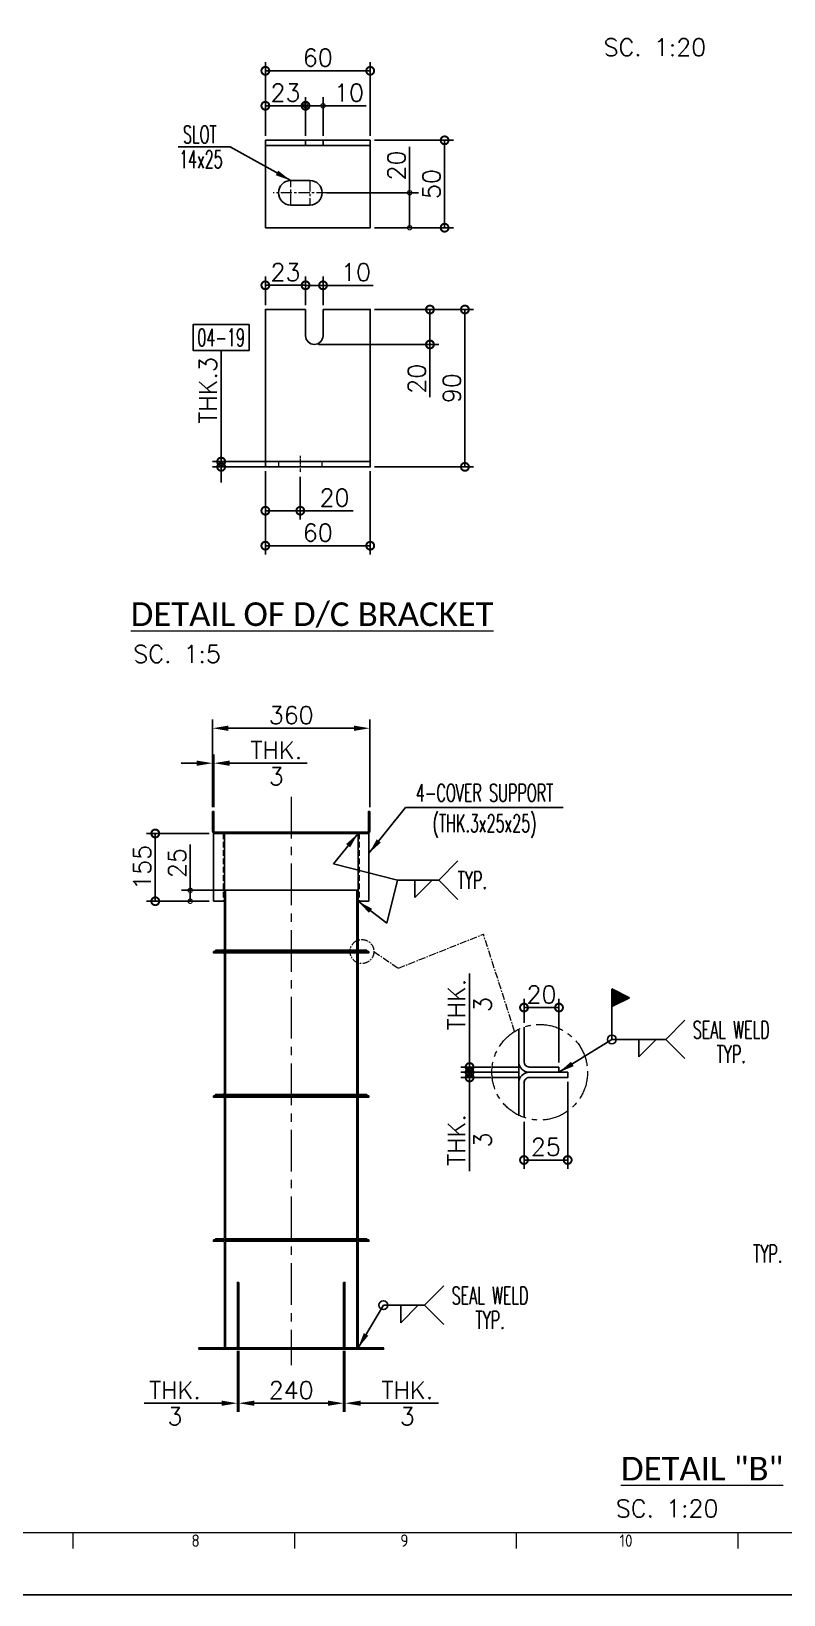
# Model space of a CAD drawing. Header units: inches. Extents: x -15980 to 45789, y -23276 to 2417.
# Drawn here: x 40985 to 42708, y -20343 to -16766 of the extents above; entities that cross this region are included whole.
import ezdxf
from ezdxf.enums import TextEntityAlignment as Align

# ---------------------------------------------------------------- set-up
doc = ezdxf.new("R2010")
doc.units = ezdxf.units.IN
doc.header["$MEASUREMENT"] = 0
doc.linetypes.add('CENTER', pattern=[50.8, 31.75, -6.35, 6.35, -6.35])
doc.linetypes.add('HIDDEN', pattern=[9.525, 6.35, -3.175])
for name, color, linetype, lineweight in [('CADRE', 254, 'Continuous', 5), ('Center line', 181, 'CENTER', 5), ('HIDDEN', 211, 'HIDDEN', 5), ('Plot Plan', 9, 'Continuous', 0), ('TEXT', 2, 'Continuous', 13)]:
    doc.layers.add(name, color=color, linetype=linetype, lineweight=lineweight)
doc.layers.add('dim', color=82, linetype='Continuous')
doc.styles.add('DIM', font='romans.shx')
doc.styles.add('ISO Proportional', font='isocp.shx')
doc.styles.add('ROMANS', font='ROMANS.shx', dxfattribs={"width": 0.9, "bigfont": '@extfont2.shx'})
doc.styles.add('style4', font='calibri.ttf')
doc.dimstyles.new('1x20', dxfattribs={"dimscale": 20, "dimtxt": 2, "dimasz": 1.8, "dimexe": 1, "dimexo": 0.5, "dimgap": 0.5, "dimtad": 1, "dimdsep": 46, "dimtxsty": 'DIM', "dimcen": 0, "dimclrd": 256, "dimclre": 256, "dimclrt": 2, "dimadec": 0, "dimazin": 0, "dimtfac": 1, "dimtmove": 0, "dimatfit": 3, "dimfxl": 0.7, "dimlwd": -1, "dimlwe": -1, "dimarcsym": 1})
doc.dimstyles.new('4x20', dxfattribs={"dimscale": 20, "dimtxt": 2, "dimasz": 1.8, "dimexe": 1, "dimexo": 0.5, "dimgap": 0.5, "dimtad": 1, "dimlfac": 0.25, "dimdsep": 46, "dimtxsty": 'DIM', "dimcen": 0, "dimclrd": 256, "dimclre": 256, "dimclrt": 2, "dimadec": 0, "dimazin": 0, "dimtfac": 1, "dimtmove": 0, "dimatfit": 3, "dimfxl": 0.7, "dimlwd": -1, "dimlwe": -1, "dimarcsym": 1})

# ---------------------------------------------------------------- blocks, each defined once
blk = doc.blocks.new('A$Caf96b641')
blk.add_line((28, 247), (328, 247))
for points in [[(0, 250), (22, 250, -0.414214), (28, 244), (28, 0), (25, 0), (25, 244, 0.414214), (22, 247), (0, 247)], [(356, 250), (334, 250, 0.414214), (328, 244), (328, 0), (331, 0), (331, 244, -0.414214), (334, 247), (356, 247)]]:
    blk.add_lwpolyline(points, format="xyb", close=True)
blk.add_lwpolyline([(28, 250), (328, 250), (328, 0), (28, 0)], close=True)
blk = doc.blocks.new('A$Cef5d8748')
blk.add_lwpolyline([(28, 330), (28, 327), (6, 327, 0.414214), (3, 324), (3, 6, 0.414214), (6, 3), (23, 3), (23, 0), (6, 0, -0.414214), (0, 6), (0, 324, -0.414214), (6, 330)], format="xyb", close=True)
blk = doc.blocks.new('A$C8f0df231')
for p, q in [((23, 327), (323, 327)), ((23, 3), (323, 3))]:
    blk.add_line(p, q)
blk.add_lwpolyline([(23, 0), (323, 0), (323, 330), (23, 330)], close=True)
at = {"xscale": -1}
blk.add_blockref('A$Cef5d8748', (23, 0), dxfattribs=at)
blk.add_blockref('A$Cef5d8748', (323, 0))
blk = doc.blocks.new('A$C6cc260d6')
blk.add_line((23, 3), (323, 3))
for points in [[(17, 3), (0, 3), (0, 0), (17, 0, 0.414214), (23, 6), (23, 140), (20, 140), (20, 6, -0.414214)], [(329, 3), (346, 3), (346, 0), (329, 0, -0.414214), (323, 6), (323, 140), (326, 140), (326, 6, 0.414214)]]:
    blk.add_lwpolyline(points, format="xyb", close=True)
blk.add_lwpolyline([(23, 0), (323, 0), (323, 140), (23, 140)], close=True)
blk = doc.blocks.new('A$C9e52ae72')
blk.add_lwpolyline([(360, 50), (360, 6, -0.414214), (354, 0), (6, 0, -0.414214), (0, 6), (0, 50), (3, 50), (3, 6, 0.414214), (6, 3), (354, 3, 0.414214), (357, 6), (357, 50)], format="xyb", close=True)
blk = doc.blocks.new('A$Ca5655643')
for p, q in [((0, 155), (25, 155)), ((0, 0), (0, 155)), ((25, 155), (25, 0)), ((25, 0), (0, 0))]:
    blk.add_line(p, q)
at = {"layer": 'HIDDEN', "ltscale": 2}
blk.add_line((22, 155), (22, 0), dxfattribs=at)
blk = doc.blocks.new('A$Cfab0bd97')
blk.add_line((3, 50), (0, 50))
blk.add_lwpolyline([(0, 150), (3, 150), (3, 0), (0, 0)], close=True)
blk = doc.blocks.new('A$C0a931b04')
for name, p in [('A$C9e52ae72', (0, 1180)), ('A$Ca5655643', (2, 1025)), ('A$C6cc260d6', (7, 910)), ('A$C8f0df231', (7, 580)), ('A$C8f0df231', (7, 250)), ('A$Caf96b641', (2, 0)), ('A$Cfab0bd97', (300, 3))]:
    blk.add_blockref(name, p)
at = {"xscale": -1}
for name, p in [('A$Ca5655643', (358, 1025)), ('A$Cfab0bd97', (60, 3))]:
    blk.add_blockref(name, p, dxfattribs=at)
blk = doc.blocks.new('*D943')
at = {"layer": 'Defpoints', "color": 0, "transparency": 16777216}
for p in [(41700.2, -19775.3), (41703.2, -19775.3), (41703.2, -19905.1)]:
    blk.add_point(p, dxfattribs=at)
at = {"layer": 'dim', "transparency": 16777216}
for p, q in [((41700.2, -19785.3), (41700.2, -19925.1)), ((41703.2, -19785.3), (41703.2, -19925.1)), ((41664.2, -19905.1), (41628.2, -19905.1)), ((41700.2, -19905.1), (41703.2, -19905.1)), ((41739.2, -19905.1), (41917.1, -19905.1))]:
    blk.add_line(p, q, dxfattribs=at)
for points in [[(41664.2, -19899.1), (41664.2, -19911.1), (41700.2, -19905.1)], [(41739.2, -19899.1), (41739.2, -19911.1), (41703.2, -19905.1)]]:
    blk.add_solid(points, dxfattribs=at)
at = {"layer": 'dim', "color": 2, "transparency": 16777216, "char_height": 40, "attachment_point": 5, "style": 'DIM'}
for s, insert in [('THK.', (41846.2, -19875.1)), ('3', (41846.2, -19935.1))]:
    blk.add_mtext(s, dxfattribs=dict(at, insert=insert))
blk = doc.blocks.new('*D931')
at = {"layer": 'Defpoints', "color": 0, "transparency": 16777216}
for p in [(41457.2, -19775.3), (41460.2, -19775.3), (41457.2, -19905.1)]:
    blk.add_point(p, dxfattribs=at)
at = {"layer": 'dim', "transparency": 16777216}
for p, q in [((41457.2, -19785.3), (41457.2, -19925.1)), ((41460.2, -19785.3), (41460.2, -19925.1)), ((41421.2, -19905.1), (41243.3, -19905.1)), ((41460.2, -19905.1), (41457.2, -19905.1)), ((41496.2, -19905.1), (41532.2, -19905.1))]:
    blk.add_line(p, q, dxfattribs=at)
for points in [[(41421.2, -19899.1), (41421.2, -19911.1), (41457.2, -19905.1)], [(41496.2, -19899.1), (41496.2, -19911.1), (41460.2, -19905.1)]]:
    blk.add_solid(points, dxfattribs=at)
at = {"layer": 'dim', "color": 2, "transparency": 16777216, "char_height": 40, "attachment_point": 5, "style": 'DIM'}
for s, insert in [('THK.', (41314.2, -19875.1)), ('3', (41314.2, -19935.1))]:
    blk.add_mtext(s, dxfattribs=dict(at, insert=insert))
blk = doc.blocks.new('*D944')
at = {"layer": 'Defpoints', "color": 0, "transparency": 16777216}
for p in [(41460.2, -19778.6), (41700.2, -19778.6), (41700.2, -19905.1)]:
    blk.add_point(p, dxfattribs=at)
at = {"layer": 'dim', "transparency": 16777216}
for p, q in [((41460.2, -19788.6), (41460.2, -19925.1)), ((41700.2, -19788.6), (41700.2, -19925.1)), ((41496.2, -19905.1), (41664.2, -19905.1))]:
    blk.add_line(p, q, dxfattribs=at)
for points in [[(41496.2, -19899.1), (41496.2, -19911.1), (41460.2, -19905.1)], [(41664.2, -19899.1), (41664.2, -19911.1), (41700.2, -19905.1)]]:
    blk.add_solid(points, dxfattribs=at)
at = {"layer": 'dim', "color": 2, "transparency": 16777216, "insert": (41580.2, -19875.1), "char_height": 40, "attachment_point": 5, "style": 'DIM'}
blk.add_mtext('240', dxfattribs=at)
blk = doc.blocks.new('*D945')
at = {"layer": 'Defpoints', "color": 0, "transparency": 16777216}
for p in [(41400.2, -18360.8), (41400.2, -18551.6), (41760.2, -18551.6)]:
    blk.add_point(p, dxfattribs=at)
at = {"layer": 'dim', "transparency": 16777216}
for p, q in [((41400.2, -18541.6), (41400.2, -18340.8)), ((41760.2, -18541.6), (41760.2, -18340.8)), ((41724.2, -18360.8), (41436.2, -18360.8))]:
    blk.add_line(p, q, dxfattribs=at)
for points in [[(41436.2, -18354.8), (41436.2, -18366.8), (41400.2, -18360.8)], [(41724.2, -18354.8), (41724.2, -18366.8), (41760.2, -18360.8)]]:
    blk.add_solid(points, dxfattribs=at)
at = {"layer": 'dim', "color": 2, "transparency": 16777216, "insert": (41580.2, -18330.8), "char_height": 40, "attachment_point": 5, "style": 'DIM'}
blk.add_mtext('360', dxfattribs=at)
blk = doc.blocks.new('*D946')
at = {"layer": 'Defpoints', "color": 0, "transparency": 16777216}
for p in [(41403.2, -18440.8), (41400.2, -18551.6), (41403.2, -18551.6)]:
    blk.add_point(p, dxfattribs=at)
at = {"layer": 'dim', "transparency": 16777216}
for p, q in [((41400.2, -18541.6), (41400.2, -18420.8)), ((41403.2, -18541.6), (41403.2, -18420.8)), ((41364.2, -18440.8), (41328.2, -18440.8)), ((41400.2, -18440.8), (41403.2, -18440.8)), ((41439.2, -18440.8), (41617.1, -18440.8))]:
    blk.add_line(p, q, dxfattribs=at)
for points in [[(41364.2, -18434.8), (41364.2, -18446.8), (41400.2, -18440.8)], [(41439.2, -18434.8), (41439.2, -18446.8), (41403.2, -18440.8)]]:
    blk.add_solid(points, dxfattribs=at)
at = {"layer": 'dim', "color": 2, "transparency": 16777216, "char_height": 40, "attachment_point": 5, "style": 'DIM'}
for s, insert in [('THK.', (41546.2, -18410.8)), ('3', (41546.2, -18470.8))]:
    blk.add_mtext(s, dxfattribs=dict(at, insert=insert))
blk = doc.blocks.new('_DotSmall')
at = {"color": 0, "linetype": 'ByBlock', "const_width": 0.5}
blk.add_lwpolyline([(-0.0625, 0, 1), (0.0625, 0, 1)], format="xyb", close=True, dxfattribs=at)
blk = doc.blocks.new('*D947')
at = {"layer": 'Defpoints', "color": 0, "transparency": 16777216}
for p in [(41269.1, -18601.6), (41402.2, -18601.6), (41402.2, -18756.6)]:
    blk.add_point(p, dxfattribs=at)
at = {"layer": 'dim', "transparency": 16777216}
for p, q in [((41392.2, -18601.6), (41249.1, -18601.6)), ((41269.1, -18756.6), (41269.1, -18601.6)), ((41392.2, -18756.6), (41249.1, -18756.6))]:
    blk.add_line(p, q, dxfattribs=at)
at = {"layer": 'dim', "transparency": 16777216, "xscale": 36, "yscale": 36, "zscale": 36}
for p, rotation in [((41269.1, -18601.6), 90), ((41269.1, -18756.6), 270)]:
    blk.add_blockref('_DotSmall', p, dxfattribs=dict(at, rotation=rotation))
at = {"layer": 'dim', "color": 2, "transparency": 16777216, "insert": (41239.1, -18679.1), "char_height": 40, "attachment_point": 5, "rotation": 90, "style": 'DIM'}
blk.add_mtext('155', dxfattribs=at)
blk = doc.blocks.new('*D948')
at = {"layer": 'Defpoints', "color": 0, "transparency": 16777216}
for p in [(41439.6, -18731.6), (41349.1, -18756.6), (41402.2, -18756.6)]:
    blk.add_point(p, dxfattribs=at)
at = {"layer": 'dim', "transparency": 16777216}
for p, q in [((41349.1, -18731.6), (41349.1, -18626.9)), ((41429.6, -18731.6), (41329.1, -18731.6)), ((41349.1, -18756.6), (41349.1, -18731.6)), ((41392.2, -18756.6), (41329.1, -18756.6))]:
    blk.add_line(p, q, dxfattribs=at)
at = {"layer": 'dim', "transparency": 16777216, "xscale": 20, "yscale": 20, "zscale": 20}
for p, rotation in [((41349.1, -18731.6), 90), ((41349.1, -18756.6), 270)]:
    blk.add_blockref('_DotSmall', p, dxfattribs=dict(at, rotation=rotation))
at = {"layer": 'dim', "color": 2, "transparency": 16777216, "insert": (41319.1, -18669.3), "char_height": 40, "attachment_point": 5, "rotation": 90, "style": 'DIM'}
blk.add_mtext('25', dxfattribs=at)
blk = doc.blocks.new('A$C76429361')
for p, q in [((15.39, 27.37), (15.39, 51.98)), ((15.39, 33.37), (15.39, 51.98)), ((18.39, 53.23), (18.39, 33.37)), ((15.39, 27.37), (0, 27.37)), ((0, 27.37), (15.39, 27.37)), ((0.16, 30.37), (15.39, 30.37)), ((15.39, 2.76), (15.39, 27.37)), ((21.39, 30.37), (38.39, 30.37)), ((38.39, 27.37), (21.39, 27.37)), ((38.39, 30.37), (38.39, 27.37)), ((0.16, 24.37), (15.39, 24.37))]:
    blk.add_line(p, q)
blk.add_lwpolyline([(15.39, 2.76), (15.39, 21.37, -0.414214), (21.39, 27.37), (43.39, 27.37), (43.39, 24.37), (21.39, 24.37, 0.414214), (18.39, 21.37), (18.39, 1.51)], format="xyb")
for radius in [6, 3]:
    blk.add_arc((21.39, 33.37), radius, 180, 270)
at = {"layer": 'Center line', "ltscale": 0.5}
blk.add_circle((27.37, 27.37), 27.37, dxfattribs=at)
blk = doc.blocks.new('*D949')
at = {"layer": 'Defpoints', "color": 0, "transparency": 16777216}
for p in [(42113.2, -18999.9), (42113.2, -19044.5), (42193.2, -19135.9)]:
    blk.add_point(p, dxfattribs=at)
at = {"layer": 'dim', "transparency": 16777216}
for p, q in [((42113.2, -19034.5), (42113.2, -18979.9)), ((42193.2, -19125.9), (42193.2, -18979.9)), ((42193.2, -18999.9), (42113.2, -18999.9))]:
    blk.add_line(p, q, dxfattribs=at)
at = {"layer": 'dim', "transparency": 16777216, "xscale": 36, "yscale": 36, "zscale": 36, "rotation": 180}
blk.add_blockref('_DotSmall', (42113.2, -18999.9), dxfattribs=at)
at = {"layer": 'dim', "transparency": 16777216, "xscale": 36, "yscale": 36, "zscale": 36}
blk.add_blockref('_DotSmall', (42193.2, -18999.9), dxfattribs=at)
at = {"layer": 'dim', "color": 2, "transparency": 16777216, "insert": (42153.2, -18969.9), "char_height": 40, "attachment_point": 5, "style": 'DIM'}
blk.add_mtext('20', dxfattribs=at)
blk = doc.blocks.new('*D950')
at = {"layer": 'Defpoints', "color": 0, "transparency": 16777216}
for p in [(42213.2, -19159.9), (42113.2, -19251.4), (42113.2, -19348.7)]:
    blk.add_point(p, dxfattribs=at)
at = {"layer": 'dim', "transparency": 16777216}
for p, q in [((42213.2, -19169.9), (42213.2, -19368.7)), ((42113.2, -19261.4), (42113.2, -19368.7)), ((42213.2, -19348.7), (42113.2, -19348.7))]:
    blk.add_line(p, q, dxfattribs=at)
at = {"layer": 'dim', "transparency": 16777216, "xscale": 36, "yscale": 36, "zscale": 36, "rotation": 180}
blk.add_blockref('_DotSmall', (42113.2, -19348.7), dxfattribs=at)
at = {"layer": 'dim', "transparency": 16777216, "xscale": 36, "yscale": 36, "zscale": 36}
blk.add_blockref('_DotSmall', (42213.2, -19348.7), dxfattribs=at)
at = {"layer": 'dim', "color": 2, "transparency": 16777216, "insert": (42163.2, -19318.7), "char_height": 40, "attachment_point": 5, "style": 'DIM'}
blk.add_mtext('25', dxfattribs=at)
blk = doc.blocks.new('A$Caa92916d')
h = blk.add_hatch(color=3)
h.dxf.hatch_style = 1
h.paths.add_polyline_path([(0, 40), (0, 0), (40, 20)])
at = {"layer": 'dim'}
for p, q in [((0, 40), (0, 0)), ((40, 20), (0, 40)), ((0, 0), (40, 20))]:
    blk.add_line(p, q, dxfattribs=at)
blk = doc.blocks.new('*D951')
at = {"layer": 'Defpoints', "color": 0, "transparency": 16777216}
for p in [(41988.6, -19135.9), (42047.2, -19135.9), (42047.2, -19147.9)]:
    blk.add_point(p, dxfattribs=at)
at = {"layer": 'dim', "transparency": 16777216}
for p, q in [((41988.6, -19135.9), (41988.6, -18922)), ((42037.2, -19135.9), (41968.6, -19135.9)), ((41988.6, -19147.9), (41988.6, -19135.9)), ((42037.2, -19147.9), (41968.6, -19147.9)), ((41988.6, -19147.9), (41988.6, -19183.9))]:
    blk.add_line(p, q, dxfattribs=at)
at = {"layer": 'dim', "transparency": 16777216, "xscale": 36, "yscale": 36, "zscale": 36}
for p, rotation in [((41988.6, -19135.9), 270), ((41988.6, -19147.9), 90)]:
    blk.add_blockref('_DotSmall', p, dxfattribs=dict(at, rotation=rotation))
at = {"layer": 'dim', "color": 2, "transparency": 16777216, "char_height": 40, "attachment_point": 5, "rotation": 90, "style": 'DIM'}
for s, insert in [('THK.', (41958.6, -18993)), ('3', (42018.6, -18993))]:
    blk.add_mtext(s, dxfattribs=dict(at, insert=insert))
blk = doc.blocks.new('*D932')
at = {"layer": 'Defpoints', "color": 0, "transparency": 16777216}
for p in [(41988.6, -19159.9), (42047.2, -19147.9), (42047.2, -19159.9)]:
    blk.add_point(p, dxfattribs=at)
at = {"layer": 'dim', "transparency": 16777216}
for p, q in [((41988.6, -19147.9), (41988.6, -19111.9)), ((42037.2, -19147.9), (41968.6, -19147.9)), ((42037.2, -19159.9), (41968.6, -19159.9)), ((41988.6, -19147.9), (41988.6, -19159.9)), ((41988.6, -19159.9), (41988.6, -19373.8))]:
    blk.add_line(p, q, dxfattribs=at)
at = {"layer": 'dim', "transparency": 16777216, "xscale": 36, "yscale": 36, "zscale": 36}
for p, rotation in [((41988.6, -19147.9), 270), ((41988.6, -19159.9), 90)]:
    blk.add_blockref('_DotSmall', p, dxfattribs=dict(at, rotation=rotation))
at = {"layer": 'dim', "color": 2, "transparency": 16777216, "char_height": 40, "attachment_point": 5, "rotation": 90, "style": 'DIM'}
for s, insert in [('THK.', (41958.6, -19302.9)), ('3', (42018.6, -19302.9))]:
    blk.add_mtext(s, dxfattribs=dict(at, insert=insert))
blk = doc.blocks.new('A$C25e64056')
blk.add_lwpolyline([(11.56, 0, -1), (11.56, 14), (22.56, 14, -1), (22.56, 0)], format="xyb", close=True)
at = {"layer": 'Center line', "ltscale": 0.2}
for p, q in [((11.56, 0), (11.56, 14)), ((22.56, 14), (22.56, 0)), ((1.5, 7), (32.62, 7))]:
    blk.add_line(p, q, dxfattribs=at)
blk = doc.blocks.new('A$Cea60fde7')
for p, q in [((60, 47), (0, 47)), ((23, 50), (23, 47)), ((33, 50), (33, 47))]:
    blk.add_line(p, q)
blk.add_lwpolyline([(60, 50), (60, 0), (0, 0), (0, 50)], close=True)
at = {"rotation": 180}
blk.add_blockref('A$C25e64056', (37.06, 27), dxfattribs=at)
blk = doc.blocks.new('A$Ca2adf0ab')
for p, q in [((23, 93.31), (23, 78.31)), ((33, 78.31), (33, 93.31)), ((60, 6.31), (0, 6.31))]:
    blk.add_line(p, q)
blk.add_lwpolyline([(23, 93.31), (0, 93.31), (0, 3.31), (60, 3.31), (60, 93.31), (33, 93.31)])
blk.add_arc((28, 78.31), 5, 180, 0)
at = {"layer": 'Center line', "ltscale": 0.05}
blk.add_line((20, 9.62), (20, 0), dxfattribs=at)
at = {"layer": 'HIDDEN'}
for p, q in [((7.5, 6.31), (7.5, 3.31)), ((32.5, 3.31), (32.5, 6.31))]:
    blk.add_line(p, q, dxfattribs=at)
blk = doc.blocks.new('*D960')
at = {"layer": 'Defpoints', "color": 0, "transparency": 16777216}
for p in [(41761.1, -17015.7), (41931.4, -17015.7), (41761.1, -17215.7)]:
    blk.add_point(p, dxfattribs=at)
at = {"layer": 'dim', "transparency": 16777216}
for p, q in [((41771.1, -17015.7), (41951.4, -17015.7)), ((41931.4, -17215.7), (41931.4, -17015.7)), ((41771.1, -17215.7), (41951.4, -17215.7))]:
    blk.add_line(p, q, dxfattribs=at)
at = {"layer": 'dim', "transparency": 16777216, "xscale": 36, "yscale": 36, "zscale": 36}
for p, rotation in [((41931.4, -17015.7), 90), ((41931.4, -17215.7), 270)]:
    blk.add_blockref('_DotSmall', p, dxfattribs=dict(at, rotation=rotation))
at = {"layer": 'dim', "color": 2, "transparency": 16777216, "insert": (41901.4, -17115.7), "char_height": 40, "attachment_point": 5, "rotation": 90, "style": 'DIM'}
blk.add_mtext('50', dxfattribs=at)
blk = doc.blocks.new('*D961')
at = {"layer": 'Defpoints', "color": 0, "transparency": 16777216}
for p in [(41651.1, -17135.7), (41851.4, -17135.7), (41761.1, -17215.7)]:
    blk.add_point(p, dxfattribs=at)
at = {"layer": 'dim', "transparency": 16777216}
for p, q in [((41851.4, -17135.7), (41851.4, -17031)), ((41661.1, -17135.7), (41871.4, -17135.7)), ((41851.4, -17215.7), (41851.4, -17135.7)), ((41771.1, -17215.7), (41871.4, -17215.7))]:
    blk.add_line(p, q, dxfattribs=at)
at = {"layer": 'dim', "transparency": 16777216, "xscale": 20, "yscale": 20, "zscale": 20}
for p, rotation in [((41851.4, -17135.7), 90), ((41851.4, -17215.7), 270)]:
    blk.add_blockref('_DotSmall', p, dxfattribs=dict(at, rotation=rotation))
at = {"layer": 'dim', "color": 2, "transparency": 16777216, "insert": (41821.4, -17073.3), "char_height": 40, "attachment_point": 5, "rotation": 90, "style": 'DIM'}
blk.add_mtext('20', dxfattribs=at)
blk = doc.blocks.new('*D964')
at = {"layer": 'Defpoints', "color": 0, "transparency": 16777216}
for p in [(41761.1, -16856.7), (41521.1, -17015.7), (41761.1, -17015.7)]:
    blk.add_point(p, dxfattribs=at)
at = {"layer": 'dim', "transparency": 16777216}
for p, q in [((41521.1, -17005.7), (41521.1, -16836.7)), ((41761.1, -17005.7), (41761.1, -16836.7)), ((41521.1, -16856.7), (41761.1, -16856.7))]:
    blk.add_line(p, q, dxfattribs=at)
at = {"layer": 'dim', "transparency": 16777216, "xscale": 36, "yscale": 36, "zscale": 36, "rotation": 180}
blk.add_blockref('_DotSmall', (41521.1, -16856.7), dxfattribs=at)
at = {"layer": 'dim', "transparency": 16777216, "xscale": 36, "yscale": 36, "zscale": 36}
blk.add_blockref('_DotSmall', (41761.1, -16856.7), dxfattribs=at)
at = {"layer": 'dim', "color": 2, "transparency": 16777216, "insert": (41641.1, -16826.7), "char_height": 40, "attachment_point": 5, "style": 'DIM'}
blk.add_mtext('60', dxfattribs=at)
blk = doc.blocks.new('*D965')
at = {"layer": 'Defpoints', "color": 0, "transparency": 16777216}
for p in [(41653.1, -16936.7), (41613.1, -17015.7), (41653.1, -17015.7)]:
    blk.add_point(p, dxfattribs=at)
at = {"layer": 'dim', "transparency": 16777216}
for p, q in [((41613.1, -17005.7), (41613.1, -16916.7)), ((41653.1, -17005.7), (41653.1, -16916.7)), ((41613.1, -16936.7), (41653.1, -16936.7)), ((41653.1, -16936.7), (41752.1, -16936.7))]:
    blk.add_line(p, q, dxfattribs=at)
at = {"layer": 'dim', "transparency": 16777216, "xscale": 20, "yscale": 20, "zscale": 20, "rotation": 180}
blk.add_blockref('_DotSmall', (41613.1, -16936.7), dxfattribs=at)
at = {"layer": 'dim', "transparency": 16777216, "xscale": 20, "yscale": 20, "zscale": 20}
blk.add_blockref('_DotSmall', (41653.1, -16936.7), dxfattribs=at)
at = {"layer": 'dim', "color": 2, "transparency": 16777216, "insert": (41712.6, -16906.7), "char_height": 40, "attachment_point": 5, "style": 'DIM'}
blk.add_mtext('10', dxfattribs=at)
blk = doc.blocks.new('*D962')
at = {"layer": 'Defpoints', "color": 0, "transparency": 16777216}
for p in [(41521.1, -16936.7), (41521.1, -17015.7), (41613.1, -17015.7)]:
    blk.add_point(p, dxfattribs=at)
at = {"layer": 'dim', "transparency": 16777216}
for p, q in [((41521.1, -17005.7), (41521.1, -16916.7)), ((41613.1, -17005.7), (41613.1, -16916.7)), ((41613.1, -16936.7), (41521.1, -16936.7))]:
    blk.add_line(p, q, dxfattribs=at)
at = {"layer": 'dim', "transparency": 16777216, "xscale": 36, "yscale": 36, "zscale": 36, "rotation": 180}
blk.add_blockref('_DotSmall', (41521.1, -16936.7), dxfattribs=at)
at = {"layer": 'dim', "transparency": 16777216, "xscale": 36, "yscale": 36, "zscale": 36}
blk.add_blockref('_DotSmall', (41613.1, -16936.7), dxfattribs=at)
at = {"layer": 'dim', "color": 2, "transparency": 16777216, "insert": (41567.1, -16906.7), "char_height": 40, "attachment_point": 5, "style": 'DIM'}
blk.add_mtext('23', dxfattribs=at)
blk = doc.blocks.new('*D966')
at = {"layer": 'Defpoints', "color": 0, "transparency": 16777216}
for p in [(41761.1, -17402.8), (41977.9, -17402.8), (41761.1, -17762.8)]:
    blk.add_point(p, dxfattribs=at)
at = {"layer": 'dim', "transparency": 16777216}
for p, q in [((41771.1, -17402.8), (41997.9, -17402.8)), ((41977.9, -17762.8), (41977.9, -17402.8)), ((41771.1, -17762.8), (41997.9, -17762.8))]:
    blk.add_line(p, q, dxfattribs=at)
at = {"layer": 'dim', "transparency": 16777216, "xscale": 36, "yscale": 36, "zscale": 36}
for p, rotation in [((41977.9, -17402.8), 90), ((41977.9, -17762.8), 270)]:
    blk.add_blockref('_DotSmall', p, dxfattribs=dict(at, rotation=rotation))
at = {"layer": 'dim', "color": 2, "transparency": 16777216, "insert": (41947.9, -17582.8), "char_height": 40, "attachment_point": 5, "rotation": 90, "style": 'DIM'}
blk.add_mtext('90', dxfattribs=at)
blk = doc.blocks.new('*D967')
at = {"layer": 'Defpoints', "color": 0, "transparency": 16777216}
for p in [(41613.1, -17347.5), (41613.1, -17402.8), (41653.1, -17402.8)]:
    blk.add_point(p, dxfattribs=at)
at = {"layer": 'dim', "transparency": 16777216}
for p, q in [((41613.1, -17392.8), (41613.1, -17327.5)), ((41613.1, -17347.5), (41653.1, -17347.5)), ((41653.1, -17392.8), (41653.1, -17327.5)), ((41653.1, -17347.5), (41768.1, -17347.5))]:
    blk.add_line(p, q, dxfattribs=at)
at = {"layer": 'dim', "transparency": 16777216, "xscale": 36, "yscale": 36, "zscale": 36, "rotation": 180}
blk.add_blockref('_DotSmall', (41613.1, -17347.5), dxfattribs=at)
at = {"layer": 'dim', "transparency": 16777216, "xscale": 36, "yscale": 36, "zscale": 36}
blk.add_blockref('_DotSmall', (41653.1, -17347.5), dxfattribs=at)
at = {"layer": 'dim', "color": 2, "transparency": 16777216, "insert": (41728.6, -17317.5), "char_height": 40, "attachment_point": 5, "style": 'DIM'}
blk.add_mtext('10', dxfattribs=at)
blk = doc.blocks.new('*D968')
at = {"layer": 'Defpoints', "color": 0, "transparency": 16777216}
for p in [(41521.1, -17347.4), (41521.1, -17402.8), (41613.1, -17402.8)]:
    blk.add_point(p, dxfattribs=at)
at = {"layer": 'dim', "transparency": 16777216}
for p, q in [((41521.1, -17392.8), (41521.1, -17327.4)), ((41613.1, -17347.4), (41521.1, -17347.4)), ((41613.1, -17392.8), (41613.1, -17327.4))]:
    blk.add_line(p, q, dxfattribs=at)
at = {"layer": 'dim', "transparency": 16777216, "xscale": 36, "yscale": 36, "zscale": 36, "rotation": 180}
blk.add_blockref('_DotSmall', (41521.1, -17347.4), dxfattribs=at)
at = {"layer": 'dim', "transparency": 16777216, "xscale": 36, "yscale": 36, "zscale": 36}
blk.add_blockref('_DotSmall', (41613.1, -17347.4), dxfattribs=at)
at = {"layer": 'dim', "color": 2, "transparency": 16777216, "insert": (41567.1, -17317.4), "char_height": 40, "attachment_point": 5, "style": 'DIM'}
blk.add_mtext('23', dxfattribs=at)
blk = doc.blocks.new('*D963')
at = {"layer": 'Defpoints', "color": 0, "transparency": 16777216}
for p in [(41761.1, -17402.8), (41897.9, -17402.8), (41633.1, -17482.8)]:
    blk.add_point(p, dxfattribs=at)
at = {"layer": 'dim', "transparency": 16777216}
for p, q in [((41771.1, -17402.8), (41917.9, -17402.8)), ((41897.9, -17402.8), (41897.9, -17482.8)), ((41643.1, -17482.8), (41917.9, -17482.8)), ((41897.9, -17482.8), (41897.9, -17603.5))]:
    blk.add_line(p, q, dxfattribs=at)
at = {"layer": 'dim', "transparency": 16777216, "xscale": 36, "yscale": 36, "zscale": 36}
for p, rotation in [((41897.9, -17402.8), 90), ((41897.9, -17482.8), 270)]:
    blk.add_blockref('_DotSmall', p, dxfattribs=dict(at, rotation=rotation))
at = {"layer": 'dim', "color": 2, "transparency": 16777216, "insert": (41867.9, -17561.1), "char_height": 40, "attachment_point": 5, "rotation": 90, "style": 'DIM'}
blk.add_mtext('20', dxfattribs=at)
blk = doc.blocks.new('*D969')
at = {"layer": 'Defpoints', "color": 0, "transparency": 16777216}
for p in [(41521.1, -17762.8), (41761.1, -17762.8), (41521.1, -17943.2)]:
    blk.add_point(p, dxfattribs=at)
at = {"layer": 'dim', "transparency": 16777216}
for p, q in [((41521.1, -17772.8), (41521.1, -17963.2)), ((41761.1, -17772.8), (41761.1, -17963.2)), ((41761.1, -17943.2), (41521.1, -17943.2))]:
    blk.add_line(p, q, dxfattribs=at)
at = {"layer": 'dim', "transparency": 16777216, "xscale": 36, "yscale": 36, "zscale": 36, "rotation": 180}
blk.add_blockref('_DotSmall', (41521.1, -17943.2), dxfattribs=at)
at = {"layer": 'dim', "transparency": 16777216, "xscale": 36, "yscale": 36, "zscale": 36}
blk.add_blockref('_DotSmall', (41761.1, -17943.2), dxfattribs=at)
at = {"layer": 'dim', "color": 2, "transparency": 16777216, "insert": (41641.1, -17913.2), "char_height": 40, "attachment_point": 5, "style": 'DIM'}
blk.add_mtext('60', dxfattribs=at)
blk = doc.blocks.new('*D970')
at = {"layer": 'Defpoints', "color": 0, "transparency": 16777216}
for p in [(41521.1, -17762.8), (41601.1, -17776), (41521.1, -17863.2)]:
    blk.add_point(p, dxfattribs=at)
at = {"layer": 'dim', "transparency": 16777216}
for p, q in [((41521.1, -17772.8), (41521.1, -17883.2)), ((41601.1, -17786), (41601.1, -17883.2)), ((41521.1, -17863.2), (41601.1, -17863.2)), ((41601.1, -17863.2), (41721.8, -17863.2))]:
    blk.add_line(p, q, dxfattribs=at)
at = {"layer": 'dim', "transparency": 16777216, "xscale": 36, "yscale": 36, "zscale": 36, "rotation": 180}
blk.add_blockref('_DotSmall', (41521.1, -17863.2), dxfattribs=at)
at = {"layer": 'dim', "transparency": 16777216, "xscale": 36, "yscale": 36, "zscale": 36}
blk.add_blockref('_DotSmall', (41601.1, -17863.2), dxfattribs=at)
at = {"layer": 'dim', "color": 2, "transparency": 16777216, "insert": (41679.4, -17833.2), "char_height": 40, "attachment_point": 5, "style": 'DIM'}
blk.add_mtext('20', dxfattribs=at)
blk = doc.blocks.new('*D971')
at = {"layer": 'Defpoints', "color": 0, "transparency": 16777216}
for p in [(41419.9, -17750.8), (41536.2, -17750.8), (41536.2, -17762.8)]:
    blk.add_point(p, dxfattribs=at)
at = {"layer": 'dim', "transparency": 16777216}
for p, q in [((41419.9, -17750.8), (41419.9, -17496.9)), ((41526.2, -17750.8), (41399.9, -17750.8)), ((41526.2, -17762.8), (41399.9, -17762.8)), ((41419.9, -17762.8), (41419.9, -17750.8)), ((41419.9, -17762.8), (41419.9, -17798.8))]:
    blk.add_line(p, q, dxfattribs=at)
at = {"layer": 'dim', "transparency": 16777216, "xscale": 36, "yscale": 36, "zscale": 36}
for p, rotation in [((41419.9, -17750.8), 270), ((41419.9, -17762.8), 90)]:
    blk.add_blockref('_DotSmall', p, dxfattribs=dict(at, rotation=rotation))
at = {"layer": 'dim', "color": 2, "transparency": 16777216, "insert": (41389.9, -17587.8), "char_height": 40, "attachment_point": 5, "rotation": 90, "style": 'DIM'}
blk.add_mtext('THK.3', dxfattribs=at)
blk = doc.blocks.new('A$Ceb6babff')
at = {"layer": 'CADRE', "color": 2}
for p, q in [((4615.8, 132.6), (4615.8, 176.8)), ((5250, 132.6), (5250, 176.8)), ((5884.2, 132.6), (5884.2, 176.8)), ((6518.3, 132.6), (6518.3, 176.8))]:
    blk.add_line(p, q, dxfattribs=at)
at = {"layer": 'CADRE', "color": 8}
blk.add_lwpolyline([(0, 0), (10500, 0), (10500, 7424.2), (0, 7424.2)], close=True, dxfattribs=at)
at = {"layer": 'CADRE', "color": 4}
blk.add_lwpolyline([(176.8, 7247.5), (10323.2, 7247.5), (10323.2, 176.8), (176.8, 176.8)], close=True, dxfattribs=at)
at = {"layer": 'Plot Plan', "linetype": 'ByBlock'}
blk.add_lwpolyline([(10500, 0), (0, 0), (0, 7424.2), (10500, 7424.2)], close=True, dxfattribs=at)
at = {"layer": 'CADRE', "color": 2, "style": 'ISO Proportional'}
for s, height, p in [('8', 35.4, (4966.1, 154.7)), ('9', 35.4, (5563.5, 154.7)), ('10', 35.35, (6197.7, 154.7))]:
    blk.add_text(s, height=height, dxfattribs=at).set_placement(p, align=Align.MIDDLE)

msp = doc.modelspace()

# ---------------------------------------------------------------- linework, layer by layer
for p, q in [((41368.016, -19778.636), (41792.383, -19778.636)), ((41791.749, -19781.636), (41368.649, -19781.636))]:
    msp.add_line(p, q)
at = {"color": 1}
for points in [[(41863.252, -18748.258), (41863.252, -18708.258), (41903.252, -18708.258)], [(42376.054, -19112.726), (42376.054, -19072.726), (42416.054, -19072.726)], [(41830.887, -19720.804), (41830.887, -19680.804), (41870.887, -19680.804)]]:
    msp.add_lwpolyline(points, close=True, dxfattribs=at)
for centre in [(42314.532, -19072.726), (41791.178, -19680.804)]:
    msp.add_circle(centre, 10, dxfattribs=at)
for points in [[(41368.016, -19778.636), (41368.361, -19778.929), (41369.082, -19779.541), (41367.998, -19780.228), (41368.514, -19781.464), (41368.649, -19781.636)], [(41792.383, -19778.636), (41792.038, -19778.929), (41791.317, -19779.541), (41792.401, -19780.228), (41791.884, -19781.464), (41791.749, -19781.636)]]:
    msp.add_open_spline(points, degree=3, knots=[0, 0, 0, 0, 1.09598604, 2.28944047, 3.06164214, 3.06164214, 3.06164214, 3.06164214])
at = {"layer": 'Center line', "ltscale": 3}
msp.add_line((41580.199, -18517.986), (41580.199, -19817.684), dxfattribs=at)
at = {"layer": 'Center line', "ltscale": 0.5}
for p, q in [((41825.556, -18909.842), (42020.311, -18831.971)), ((42091.775, -19054.687), (42020.311, -18831.971)), ((41769.547, -18871.636), (41825.556, -18909.842))]:
    msp.add_line(p, q, dxfattribs=at)
msp.add_circle((41742.177, -18871.636), 27.37, dxfattribs=at)
at = {"layer": 'dim'}
for p, q in [((41917.873, -18708.258), (41961.905, -18664.227)), ((41823.543, -18708.258), (41917.873, -18708.258)), ((41917.873, -18708.258), (41961.905, -18752.29)), ((42314.532, -19072.726), (42314.532, -18997.311)), ((42437.498, -19072.726), (42481.53, -19028.695)), ((42437.498, -19072.726), (42481.53, -19116.758)), ((41885.508, -19680.804), (41929.54, -19636.772)), ((41885.508, -19680.804), (41929.54, -19724.836))]:
    msp.add_line(p, q, dxfattribs=at)
msp.add_lwpolyline([(41483.891, -17436.852), (41483.891, -17496.852), (41355.891, -17496.852), (41355.891, -17436.852)], close=True, dxfattribs=at)

# ---------------------------------------------------------------- block references
for name, p, xscale, yscale, zscale in [('A$Ceb6babff', (37388.56, -20343.245), 0.8, 0.8, 0.8), ('A$Cea60fde7', (41521.055, -17215.726), 4, 4, 4), ('A$Ca2adf0ab', (41521.055, -17776), 4, 4, 4), ('A$C76429361', (42039.667, -19257.408), 4, 4, 4)]:
    msp.add_blockref(name, p, dxfattribs=dict(xscale=xscale, yscale=yscale, zscale=zscale))
for name, p in [('A$C0a931b04', (41400.199, -19781.636)), ('A$Caa92916d', (42314.532, -18997.311))]:
    msp.add_blockref(name, p)

# ---------------------------------------------------------------- texts
at = {"layer": 'TEXT', "ltscale": 0.5, "style": 'ROMANS'}
for s, p in [('SC. 1:20', (42295.431, -16822.802)), ('SC. 1:5', (41218.833, -18210.854)), ('SC. 1:20', (42323.418, -20165.8))]:
    msp.add_text(s, height=40, dxfattribs=at).set_placement(p)
at = {"layer": 'TEXT', "ltscale": 0.5, "style": 'ROMANS', "width": 0.6}
for s, p in [('SLOT', (41332.586, -17022.566)), ('14x25', (41323.653, -17079.287))]:
    msp.add_text(s, height=40, dxfattribs=at).set_placement(p)
for s, rotation, p in [('04-19', 359.999944, (41419.891, -17466.852)), ('4-COVER SUPPORT', 0.000056, (42022.956, -18508.611)), ('(THK.3x25x25)', 359.999944, (42022.956, -18578.366)), ('TYP.', 0.000056, (41994.877, -18708.258)), ('SEAL WELD', 359.999944, (42587.587, -19050.768)), ('TYP.', 0.000056, (42587.587, -19106.474)), ('TYP.', 359.999944, (42671.275, -19563.064)), ('SEAL WELD', 359.999944, (42035.597, -19658.846)), ('TYP.', 0.000056, (42035.597, -19714.552))]:
    msp.add_text(s, height=40, rotation=rotation, dxfattribs=at).set_placement(p, align=Align.MIDDLE_CENTER)
at = {"layer": 'TEXT', "style": 'style4'}
for s, p in [('%%UDETAIL OF D/C BRACKET', (41628.196, -18099.895)), ('%%UDETAIL "B"', (42520.928, -20054.841))]:
    msp.add_text(s, height=54, dxfattribs=at).set_placement(p, align=Align.MIDDLE_CENTER)

# ---------------------------------------------------------------- dimensions: what is measured, and where the dimension line sits
at = {"layer": 'dim'}
for base, p1, p2, angle, dimstyle, override, picture, middle in [((41761.055, -16856.668), (41521.055, -17015.726), (41761.055, -17015.726), 180, '4x20', {"dimblk1": 'DotSmall', "dimblk2": 'DotSmall', "dimsah": 1, "dimtmove": 0}, '*D964', (41641.055, -16856.668)), ((41931.417, -17015.726), (41761.056, -17215.726), (41761.056, -17015.726), 90, '4x20', {"dimblk1": 'DotSmall', "dimblk2": 'DotSmall', "dimsah": 1, "dimtmove": 0}, '*D960', (41931.417, -17115.726)), ((41897.919, -17402.757), (41633.056, -17482.757), (41761.056, -17402.757), 90, '4x20', {"dimblk1": 'DotSmall', "dimblk2": 'DotSmall', "dimsah": 1, "dimtmove": 0}, '*D963', (41897.919, -17561.137)), ((41977.919, -17402.757), (41761.056, -17762.757), (41761.056, -17402.757), 90, '4x20', {"dimblk1": 'DotSmall', "dimblk2": 'DotSmall', "dimsah": 1, "dimtmove": 0}, '*D966', (41977.919, -17582.757)), ((41269.055, -18601.636), (41402.199, -18756.636), (41402.199, -18601.636), 90, '1x20', {"dimblk1": 'DotSmall', "dimblk2": 'DotSmall', "dimsah": 1, "dimtmove": 0}, '*D947', (41269.055, -18679.136)), ((41349.055, -18756.636), (41439.551, -18731.636), (41402.199, -18756.636), 90, '1x20', {"dimasz": 1, "dimblk1": 'DotSmall', "dimblk2": 'DotSmall', "dimsah": 1, "dimtmove": 0}, '*D948', (41349.055, -18669.256))]:
    dim = msp.add_linear_dim(base=base, p1=p1, p2=p2, angle=angle, dimstyle=dimstyle, override=override, dxfattribs=at)
    dim.commit()
    dim.dimension.update_dxf_attribs({"geometry": picture, "text_midpoint": middle, "dimtype": 160})
for base, p1, p2, angle, override, picture, middle in [((41521.055, -16936.668), (41613.055, -17015.726), (41521.055, -17015.726), 180, {"dimblk1": 'DotSmall', "dimblk2": 'DotSmall', "dimsah": 1}, '*D962', (41567.055, -16906.668)), ((41653.055, -16936.668), (41613.055, -17015.726), (41653.055, -17015.726), 180, {"dimasz": 1, "dimblk1": 'DotSmall', "dimblk2": 'DotSmall', "dimsah": 1, "dimtmove": 0}, '*D965', (41712.579, -16906.668)), ((41851.417, -17135.726), (41761.055, -17215.726), (41651.055, -17135.726), 90, {"dimasz": 1, "dimblk1": 'DotSmall', "dimblk2": 'DotSmall', "dimsah": 1, "dimtmove": 0}, '*D961', (41821.417, -17073.346))]:
    dim = msp.add_linear_dim(base=base, p1=p1, p2=p2, angle=angle, dimstyle='4x20', override=override, dxfattribs=at)
    dim.commit()
    dim.dimension.update_dxf_attribs({"geometry": picture, "text_midpoint": middle})
for base, p1, p2, picture, middle in [((41521.056, -17347.438), (41613.056, -17402.757), (41521.056, -17402.757), '*D968', (41567.056, -17317.438)), ((42113.236, -19348.684), (42213.236, -19159.93), (42113.236, -19251.351), '*D950', (42163.236, -19318.684))]:
    dim = msp.add_linear_dim(base=base, p1=p1, p2=p2, dimstyle='4x20', override={"dimblk1": 'DotSmall', "dimblk2": 'DotSmall', "dimsah": 1}, dxfattribs=at)
    dim.commit()
    dim.dimension.update_dxf_attribs({"geometry": picture, "text_midpoint": middle})
for base, p1, p2, dimstyle, override, picture, middle in [((41613.056, -17347.506), (41653.056, -17402.757), (41613.056, -17402.757), '4x20', {"dimblk1": 'DotSmall', "dimblk2": 'DotSmall', "dimsah": 1}, '*D967', (41728.579, -17347.506)), ((41521.056, -17943.201), (41761.056, -17762.757), (41521.056, -17762.757), '4x20', {"dimblk1": 'DotSmall', "dimblk2": 'DotSmall', "dimsah": 1, "dimtmove": 0}, '*D969', (41641.056, -17943.201)), ((41521.056, -17863.201), (41601.056, -17776), (41521.056, -17762.757), '4x20', {"dimblk1": 'DotSmall', "dimblk2": 'DotSmall', "dimsah": 1, "dimtmove": 0}, '*D970', (41679.436, -17863.201)), ((41400.199, -18360.78), (41760.199, -18551.636), (41400.199, -18551.636), '1x20', {"dimtmove": 0}, '*D945', (41580.199, -18360.78)), ((42113.236, -18999.938), (42193.236, -19135.93), (42113.236, -19044.508), '4x20', {"dimblk1": 'DotSmall', "dimblk2": 'DotSmall', "dimsah": 1}, '*D949', (42153.236, -18999.938))]:
    dim = msp.add_linear_dim(base=base, p1=p1, p2=p2, dimstyle=dimstyle, override=override, dxfattribs=at)
    dim.commit()
    dim.dimension.update_dxf_attribs({"geometry": picture, "text_midpoint": middle, "dimtype": 160})
dim = msp.add_linear_dim(base=(41419.891, -17750.757), p1=(41536.19, -17762.757), p2=(41536.19, -17750.757), angle=90, text='THK.<>', dimstyle='4x20', override={"dimblk1": 'DotSmall', "dimblk2": 'DotSmall', "dimsah": 1}, dxfattribs=at)
dim.commit()
dim.dimension.update_dxf_attribs({"geometry": '*D971', "text_midpoint": (41389.891, -17587.804)})
dim = msp.add_linear_dim(base=(41403.199, -18440.78), p1=(41400.199, -18551.636), p2=(41403.199, -18551.636), text='THK.\\X<>', dimstyle='1x20', override={"dimtmove": 0}, dxfattribs=at)
dim.commit()
dim.dimension.update_dxf_attribs({"geometry": '*D946', "text_midpoint": (41546.152, -18440.78)})
for base, p2, angle, picture, middle in [((41988.56, -19135.93), (42047.22, -19135.93), 90, '*D951', (41988.56, -18992.977)), ((41988.56, -19159.93), (42047.22, -19159.93), 270, '*D932', (41988.56, -19302.882))]:
    dim = msp.add_linear_dim(base=base, p1=(42047.22, -19147.93), p2=p2, angle=angle, text='THK.\\X<>', dimstyle='4x20', override={"dimblk1": 'DotSmall', "dimblk2": 'DotSmall', "dimsah": 1}, dxfattribs=at)
    dim.commit()
    dim.dimension.update_dxf_attribs({"geometry": picture, "text_midpoint": middle, "dimtype": 160})
dim = msp.add_linear_dim(base=(41457.199, -19905.054), p1=(41460.199, -19775.33), p2=(41457.199, -19775.33), angle=180, text='THK.\\X<>', dimstyle='1x20', dxfattribs=at)
dim.commit()
dim.dimension.update_dxf_attribs({"geometry": '*D931', "text_midpoint": (41314.247, -19905.054)})
dim = msp.add_linear_dim(base=(41700.199, -19905.054), p1=(41460.199, -19778.636), p2=(41700.199, -19778.636), dimstyle='1x20', dxfattribs=at)
dim.commit()
dim.dimension.update_dxf_attribs({"geometry": '*D944', "text_midpoint": (41580.199, -19875.054)})
dim = msp.add_linear_dim(base=(41703.199, -19905.054), p1=(41700.199, -19775.33), p2=(41703.199, -19775.33), text='THK.\\X<>', dimstyle='1x20', dxfattribs=at)
dim.commit()
dim.dimension.update_dxf_attribs({"geometry": '*D943', "text_midpoint": (41846.152, -19905.054)})

# ---------------------------------------------------------------- leaders
for points, dimstyle in [([(41579.055, -17107.726), (41440.576, -17030.927), (41321.229, -17030.927)], '4x20'), ([(41758.199, -18646.832), (41841.854, -18542.464), (42202.949, -18542.464)], '1x20'), ([(41733.199, -18601.636), (41677.178, -18671.014), (41823.543, -18708.258)], '1x20'), ([(41733.199, -18756.636), (41799.115, -18806.807), (41823.543, -18708.258)], '1x20'), ([(42193.236, -19147.93), (42314.532, -19072.726), (42437.498, -19072.726)], '1x20'), ([(41733.199, -19778.636), (41791.178, -19680.804), (41885.508, -19680.804)], '1x20')]:
    msp.add_leader(points, dimstyle=dimstyle, dxfattribs=at)

doc.saveas('drawing.dxf')
